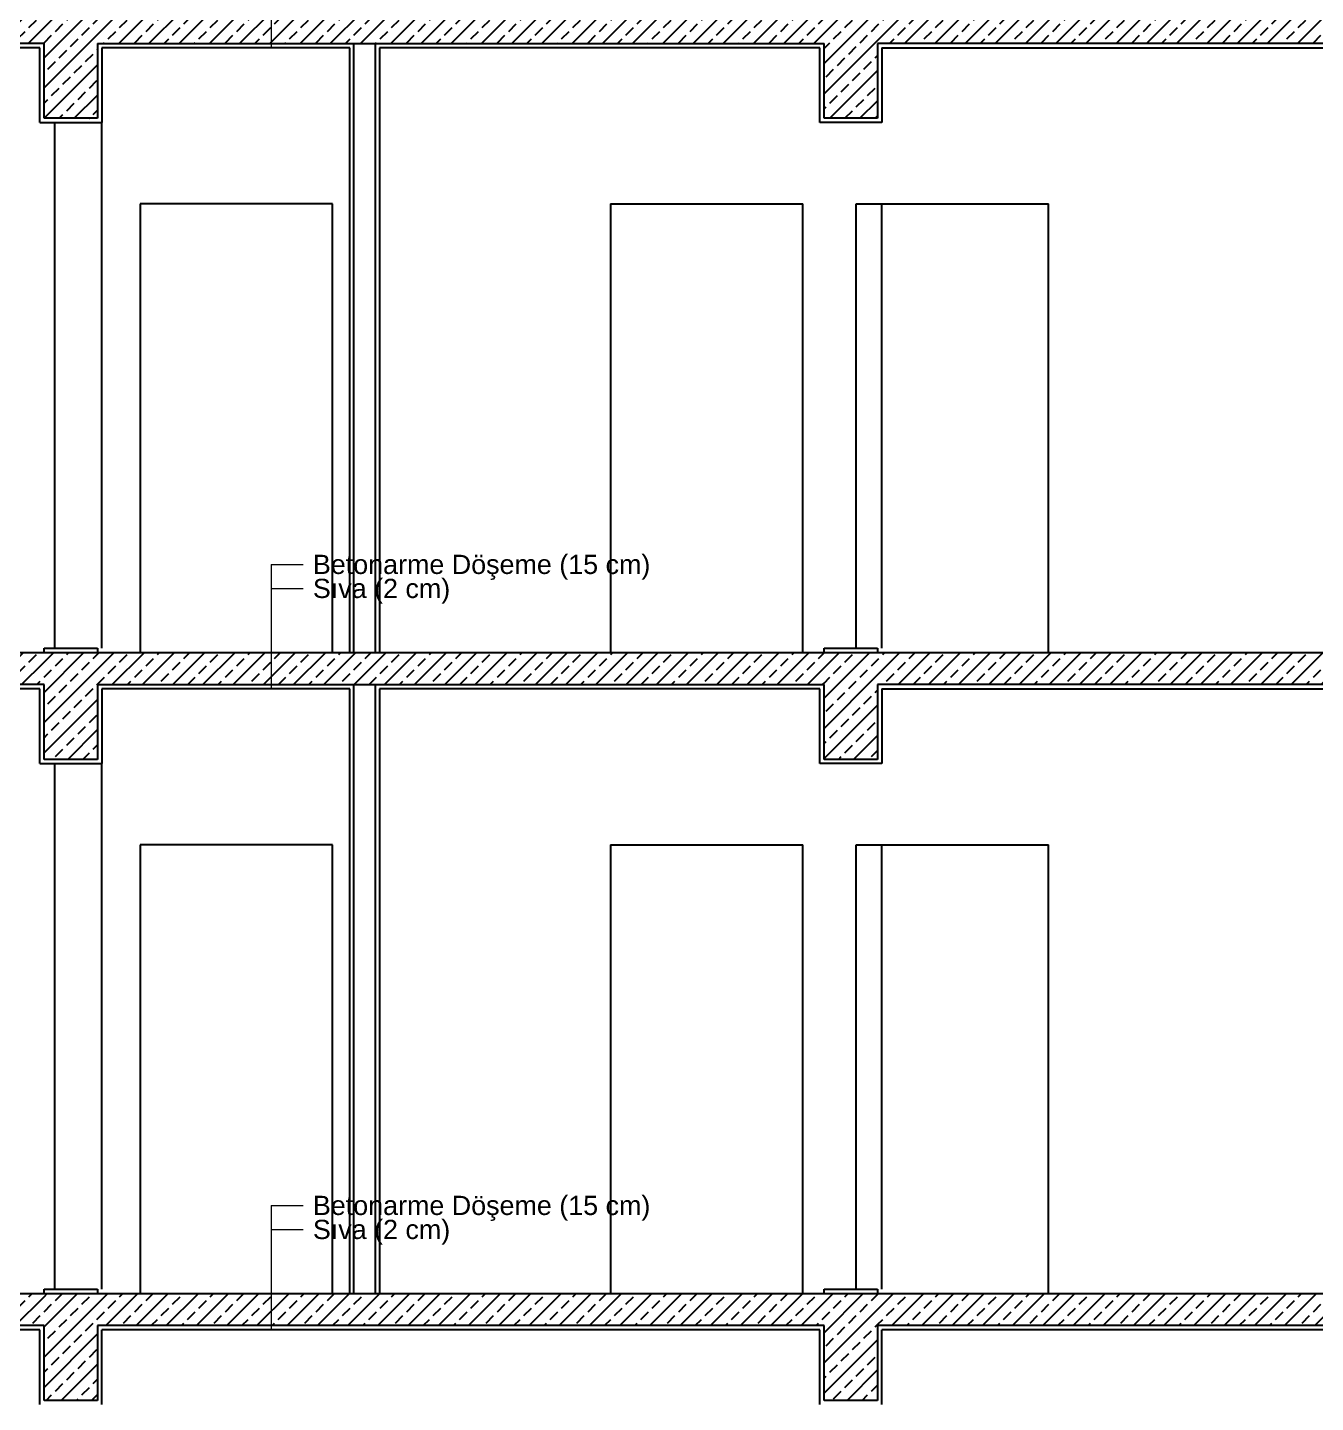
# Model space of a CAD drawing. Header units: millimetres. Extents: x 2232 to 85269, y -3593 to 5869.
# Drawn here: x 77378 to 77981, y 4589 to 5233 of the extents above; entities that cross this region are included whole.
import ezdxf

# ---------------------------------------------------------------- set-up
doc = ezdxf.new("R2010")
doc.units = ezdxf.units.MM
doc.layers.add('Standart', color=7, linetype='Continuous')
doc.styles.add('arial_1_18', font='arial.ttf', dxfattribs={"height": 0.2})
pattern_1 = [(45, (0, 0), (-7.071068, 7.071068), []), (45, (7.071, 0), (-7.071068, 7.071068), [5, -2.5])]

# ---------------------------------------------------------------- blocks, each defined once
blk = doc.blocks.new('IDE936Entity11014')
at = {"layer": 'Standart', "color": 173, "linetype": 'Continuous', "lineweight": 5}
for points in [[(1541.29, 1091.25), (1541.29, 1033)], [(1541.29, 1091.25), (1556.29, 1091.25)], [(1541.29, 1080), (1556.29, 1080)]]:
    blk.add_lwpolyline(points, dxfattribs=at)
at = {"layer": 'Standart', "color": 173, "linetype": 'Continuous', "lineweight": 5, "style": 'arial_1_18'}
for s, p in [('Betonarme Döşeme (15 cm)', (1560.79, 1086.75)), ('Sıva (2 cm)', (1560.79, 1075.5))]:
    blk.add_text(s, height=9, dxfattribs=at).set_placement(p)
blk = doc.blocks.new('IDE936Entity11021')
at = {"layer": 'Standart', "color": 173, "linetype": 'Continuous', "lineweight": 5}
for points in [[(1541.29, 791.25), (1541.29, 733)], [(1541.29, 791.25), (1556.29, 791.25)], [(1541.29, 780), (1556.29, 780)]]:
    blk.add_lwpolyline(points, dxfattribs=at)
at = {"layer": 'Standart', "color": 173, "linetype": 'Continuous', "lineweight": 5, "style": 'arial_1_18'}
for s, p in [('Betonarme Döşeme (15 cm)', (1560.79, 786.75)), ('Sıva (2 cm)', (1560.79, 775.5))]:
    blk.add_text(s, height=9, dxfattribs=at).set_placement(p)
blk = doc.blocks.new('IDE936Entity11029')
at = {"layer": 'Standart', "color": 173, "linetype": 'Continuous', "lineweight": 5}
for points in [[(1541.29, 491.25), (1541.29, 433)], [(1541.29, 491.25), (1556.29, 491.25)], [(1541.29, 480), (1556.29, 480)]]:
    blk.add_lwpolyline(points, dxfattribs=at)
at = {"layer": 'Standart', "color": 173, "linetype": 'Continuous', "lineweight": 5, "style": 'arial_1_18'}
for s, p in [('Betonarme Döşeme (15 cm)', (1560.79, 486.75)), ('Sıva (2 cm)', (1560.79, 475.5))]:
    blk.add_text(s, height=9, dxfattribs=at).set_placement(p)
blk = doc.blocks.new('IDE936Entity11058')
at = {"layer": 'Standart', "linetype": 'Continuous', "lineweight": -3}
h = blk.add_hatch(dxfattribs=at)
h.set_pattern_fill('ANSI33', color=171, scale=40, style=0)
h.set_pattern_definition(pattern_1)
h.paths.add_polyline_path([(2440, 1035), (1825, 1035), (1825, 1050), (2440, 1050)])
blk = doc.blocks.new('IDE936Entity11059')
at = {"layer": 'Standart', "linetype": 'Continuous', "lineweight": -3}
h = blk.add_hatch(dxfattribs=at)
h.set_pattern_fill('ANSI33', color=171, scale=40, style=0)
h.set_pattern_definition(pattern_1)
h.paths.add_polyline_path([(1800, 1035), (1460, 1035), (1460, 1050), (1800, 1050)])
blk = doc.blocks.new('IDE936Entity11060')
at = {"layer": 'Standart', "linetype": 'Continuous', "lineweight": -3}
h = blk.add_hatch(dxfattribs=at)
h.set_pattern_fill('ANSI33', color=171, scale=40, style=0)
h.set_pattern_definition(pattern_1)
h.paths.add_polyline_path([(1435, 1035), (1000, 1035), (1000, 1050), (1435, 1050)])
blk = doc.blocks.new('IDE936Entity11066')
at = {"layer": 'Standart', "linetype": 'Continuous', "lineweight": -3}
h = blk.add_hatch(dxfattribs=at)
h.set_pattern_fill('ANSI33', color=171, scale=40, style=0)
h.set_pattern_definition(pattern_1)
h.paths.add_polyline_path([(1460, 1000), (1435, 1000), (1435, 1050), (1460, 1050)])
blk = doc.blocks.new('IDE936Entity11067')
at = {"layer": 'Standart', "linetype": 'Continuous', "lineweight": -3}
h = blk.add_hatch(dxfattribs=at)
h.set_pattern_fill('ANSI33', color=171, scale=40, style=0)
h.set_pattern_definition(pattern_1)
h.paths.add_polyline_path([(1825, 1000), (1800, 1000), (1800, 1050), (1825, 1050)])
blk = doc.blocks.new('IDE936Entity11074')
at = {"layer": 'Standart', "linetype": 'Continuous', "lineweight": -3}
h = blk.add_hatch(dxfattribs=at)
h.set_pattern_fill('ANSI33', color=171, scale=40, style=0)
h.set_pattern_definition(pattern_1)
h.paths.add_polyline_path([(1825, 700), (1800, 700), (1800, 750), (1825, 750)])
blk = doc.blocks.new('IDE936Entity11075')
at = {"layer": 'Standart', "linetype": 'Continuous', "lineweight": -3}
h = blk.add_hatch(dxfattribs=at)
h.set_pattern_fill('ANSI33', color=171, scale=40, style=0)
h.set_pattern_definition(pattern_1)
h.paths.add_polyline_path([(1460, 700), (1435, 700), (1435, 750), (1460, 750)])
blk = doc.blocks.new('IDE936Entity11081')
at = {"layer": 'Standart', "linetype": 'Continuous', "lineweight": -3}
h = blk.add_hatch(dxfattribs=at)
h.set_pattern_fill('ANSI33', color=171, scale=40, style=0)
h.set_pattern_definition(pattern_1)
h.paths.add_polyline_path([(1435, 735), (1000, 735), (1000, 750), (1435, 750)])
blk = doc.blocks.new('IDE936Entity11082')
at = {"layer": 'Standart', "linetype": 'Continuous', "lineweight": -3}
h = blk.add_hatch(dxfattribs=at)
h.set_pattern_fill('ANSI33', color=171, scale=40, style=0)
h.set_pattern_definition(pattern_1)
h.paths.add_polyline_path([(1800, 735), (1460, 735), (1460, 750), (1800, 750)])
blk = doc.blocks.new('IDE936Entity11083')
at = {"layer": 'Standart', "linetype": 'Continuous', "lineweight": -3}
h = blk.add_hatch(dxfattribs=at)
h.set_pattern_fill('ANSI33', color=171, scale=40, style=0)
h.set_pattern_definition(pattern_1)
h.paths.add_polyline_path([(2440, 735), (1825, 735), (1825, 750), (2440, 750)])
blk = doc.blocks.new('IDE936Entity11089')
at = {"layer": 'Standart', "linetype": 'Continuous', "lineweight": -3}
h = blk.add_hatch(dxfattribs=at)
h.set_pattern_fill('ANSI33', color=171, scale=40, style=0)
h.set_pattern_definition(pattern_1)
h.paths.add_polyline_path([(1460, 400), (1435, 400), (1435, 450), (1460, 450)])
blk = doc.blocks.new('IDE936Entity11090')
at = {"layer": 'Standart', "linetype": 'Continuous', "lineweight": -3}
h = blk.add_hatch(dxfattribs=at)
h.set_pattern_fill('ANSI33', color=171, scale=40, style=0)
h.set_pattern_definition(pattern_1)
h.paths.add_polyline_path([(1825, 400), (1800, 400), (1800, 450), (1825, 450)])
blk = doc.blocks.new('IDE936Entity11097')
at = {"layer": 'Standart', "linetype": 'Continuous', "lineweight": -3}
h = blk.add_hatch(dxfattribs=at)
h.set_pattern_fill('ANSI33', color=171, scale=40, style=0)
h.set_pattern_definition(pattern_1)
h.paths.add_polyline_path([(2440, 435), (1825, 435), (1825, 450), (2440, 450)])
blk = doc.blocks.new('IDE936Entity11098')
at = {"layer": 'Standart', "linetype": 'Continuous', "lineweight": -3}
h = blk.add_hatch(dxfattribs=at)
h.set_pattern_fill('ANSI33', color=171, scale=40, style=0)
h.set_pattern_definition(pattern_1)
h.paths.add_polyline_path([(1800, 435), (1460, 435), (1460, 450), (1800, 450)])
blk = doc.blocks.new('IDE936Entity11099')
at = {"layer": 'Standart', "linetype": 'Continuous', "lineweight": -3}
h = blk.add_hatch(dxfattribs=at)
h.set_pattern_fill('ANSI33', color=171, scale=40, style=0)
h.set_pattern_definition(pattern_1)
h.paths.add_polyline_path([(1435, 435), (1000, 435), (1000, 450), (1435, 450)])
blk = doc.blocks.new('IDE936Entity11161')
at = {"layer": 'Standart', "color": 159, "linetype": 'Continuous', "lineweight": -3}
blk.add_lwpolyline([(1827, 752), (1827, 960.05)], dxfattribs=at)
blk = doc.blocks.new('IDE936Entity11170')
at = {"layer": 'Standart', "color": 159, "linetype": 'Continuous', "lineweight": -3}
blk.add_lwpolyline([(1462, 752), (1462, 998)], dxfattribs=at)
blk = doc.blocks.new('IDE936Entity11174')
at = {"layer": 'Standart', "color": 159, "linetype": 'Continuous', "lineweight": -3}
blk.add_lwpolyline([(1480, 960.05), (1480, 750.05)], dxfattribs=at)
blk = doc.blocks.new('IDE936Entity11175')
at = {"layer": 'Standart', "color": 159, "linetype": 'Continuous', "lineweight": -3}
blk.add_lwpolyline([(1570, 750.05), (1570, 960.05)], dxfattribs=at)
blk = doc.blocks.new('IDE936Entity11176')
at = {"layer": 'Standart', "color": 159, "linetype": 'Continuous', "lineweight": -3}
blk.add_lwpolyline([(1570, 960.05), (1480, 960.05)], dxfattribs=at)
blk = doc.blocks.new('IDE936Entity11177')
at = {"layer": 'Standart', "color": 159, "linetype": 'Continuous', "lineweight": -3}
blk.add_lwpolyline([(1815, 752), (1815, 960.05)], dxfattribs=at)
blk = doc.blocks.new('IDE936Entity11178')
at = {"layer": 'Standart', "color": 159, "linetype": 'Continuous', "lineweight": -3}
blk.add_lwpolyline([(1905, 750.05), (1905, 960.05)], dxfattribs=at)
blk = doc.blocks.new('IDE936Entity11179')
at = {"layer": 'Standart', "color": 159, "linetype": 'Continuous', "lineweight": -3}
blk.add_lwpolyline([(1700, 960.05), (1700, 750.05)], dxfattribs=at)
blk = doc.blocks.new('IDE936Entity11180')
at = {"layer": 'Standart', "color": 159, "linetype": 'Continuous', "lineweight": -3}
blk.add_lwpolyline([(1790, 750.05), (1790, 960.05)], dxfattribs=at)
blk = doc.blocks.new('IDE936Entity11182')
at = {"layer": 'Standart', "color": 159, "linetype": 'Continuous', "lineweight": -3}
blk.add_lwpolyline([(1815, 960.05), (1827, 960.05)], dxfattribs=at)
blk = doc.blocks.new('IDE936Entity11183')
at = {"layer": 'Standart', "color": 159, "linetype": 'Continuous', "lineweight": -3}
blk.add_lwpolyline([(1700, 960.05), (1790, 960.05)], dxfattribs=at)
blk = doc.blocks.new('IDE936Entity11184')
at = {"layer": 'Standart', "color": 159, "linetype": 'Continuous', "lineweight": -3}
blk.add_lwpolyline([(1440, 752), (1440, 998)], dxfattribs=at)
blk = doc.blocks.new('IDE936Entity11203')
at = {"layer": 'Standart', "color": 159, "linetype": 'Continuous', "lineweight": -3}
blk.add_lwpolyline([(1827, 452), (1827, 660.05)], dxfattribs=at)
blk = doc.blocks.new('IDE936Entity11217')
at = {"layer": 'Standart', "color": 159, "linetype": 'Continuous', "lineweight": -3}
blk.add_lwpolyline([(1440, 452), (1440, 698)], dxfattribs=at)
blk = doc.blocks.new('IDE936Entity11221')
at = {"layer": 'Standart', "color": 159, "linetype": 'Continuous', "lineweight": -3}
blk.add_lwpolyline([(1462, 452), (1462, 698)], dxfattribs=at)
blk = doc.blocks.new('IDE936Entity11223')
at = {"layer": 'Standart', "color": 159, "linetype": 'Continuous', "lineweight": -3}
blk.add_lwpolyline([(1700, 660.05), (1700, 450.05)], dxfattribs=at)
blk = doc.blocks.new('IDE936Entity11224')
at = {"layer": 'Standart', "color": 159, "linetype": 'Continuous', "lineweight": -3}
blk.add_lwpolyline([(1790, 450.05), (1790, 660.05)], dxfattribs=at)
blk = doc.blocks.new('IDE936Entity11225')
at = {"layer": 'Standart', "color": 159, "linetype": 'Continuous', "lineweight": -3}
blk.add_lwpolyline([(1815, 452), (1815, 660.05)], dxfattribs=at)
blk = doc.blocks.new('IDE936Entity11226')
at = {"layer": 'Standart', "color": 159, "linetype": 'Continuous', "lineweight": -3}
blk.add_lwpolyline([(1905, 450.05), (1905, 660.05)], dxfattribs=at)
blk = doc.blocks.new('IDE936Entity11227')
at = {"layer": 'Standart', "color": 159, "linetype": 'Continuous', "lineweight": -3}
blk.add_lwpolyline([(1480, 660.05), (1480, 450.05)], dxfattribs=at)
blk = doc.blocks.new('IDE936Entity11228')
at = {"layer": 'Standart', "color": 159, "linetype": 'Continuous', "lineweight": -3}
blk.add_lwpolyline([(1570, 450.05), (1570, 660.05)], dxfattribs=at)
blk = doc.blocks.new('IDE936Entity11229')
at = {"layer": 'Standart', "color": 159, "linetype": 'Continuous', "lineweight": -3}
blk.add_lwpolyline([(1570, 660.05), (1480, 660.05)], dxfattribs=at)
blk = doc.blocks.new('IDE936Entity11233')
at = {"layer": 'Standart', "color": 159, "linetype": 'Continuous', "lineweight": -3}
blk.add_lwpolyline([(1815, 660.05), (1827, 660.05)], dxfattribs=at)
blk = doc.blocks.new('IDE936Entity11234')
at = {"layer": 'Standart', "color": 159, "linetype": 'Continuous', "lineweight": -3}
blk.add_lwpolyline([(1700, 660.05), (1790, 660.05)], dxfattribs=at)
blk = doc.blocks.new('IDE936Entity11306')
at = {"layer": 'Standart', "color": 159, "linetype": 'Continuous', "lineweight": -3}
blk.add_lwpolyline([(2440, 1035), (1825, 1035)], dxfattribs=at)
blk = doc.blocks.new('IDE936Entity11309')
at = {"layer": 'Standart', "color": 159, "linetype": 'Continuous', "lineweight": -3}
blk.add_lwpolyline([(1460, 1035), (1580, 1035)], dxfattribs=at)
blk = doc.blocks.new('IDE936Entity11310')
at = {"layer": 'Standart', "color": 159, "linetype": 'Continuous', "lineweight": -3}
blk.add_lwpolyline([(1580, 1035), (1590, 1035)], dxfattribs=at)
blk = doc.blocks.new('IDE936Entity11311')
at = {"layer": 'Standart', "color": 159, "linetype": 'Continuous', "lineweight": -3}
blk.add_lwpolyline([(1590, 1035), (1800, 1035)], dxfattribs=at)
blk = doc.blocks.new('IDE936Entity11316')
at = {"layer": 'Standart', "color": 159, "linetype": 'Continuous', "lineweight": -3}
blk.add_lwpolyline([(1435, 1035), (1000, 1035)], dxfattribs=at)
blk = doc.blocks.new('IDE936Entity11336')
at = {"layer": 'Standart', "color": 159, "linetype": 'Continuous', "lineweight": -3}
blk.add_lwpolyline([(1435, 1000), (1435, 1035)], dxfattribs=at)
blk = doc.blocks.new('IDE936Entity11337')
at = {"layer": 'Standart', "color": 159, "linetype": 'Continuous', "lineweight": -3}
blk.add_lwpolyline([(1460, 1000), (1435, 1000)], dxfattribs=at)
blk = doc.blocks.new('IDE936Entity11338')
at = {"layer": 'Standart', "color": 159, "linetype": 'Continuous', "lineweight": -3}
blk.add_lwpolyline([(1800, 1000), (1800, 1035)], dxfattribs=at)
blk = doc.blocks.new('IDE936Entity11339')
at = {"layer": 'Standart', "color": 159, "linetype": 'Continuous', "lineweight": -3}
blk.add_lwpolyline([(1825, 1000), (1800, 1000)], dxfattribs=at)
blk = doc.blocks.new('IDE936Entity11359')
at = {"layer": 'Standart', "color": 159, "linetype": 'Continuous', "lineweight": -3}
blk.add_lwpolyline([(1800, 700), (1800, 735)], dxfattribs=at)
blk = doc.blocks.new('IDE936Entity11360')
at = {"layer": 'Standart', "color": 159, "linetype": 'Continuous', "lineweight": -3}
blk.add_lwpolyline([(1825, 700), (1800, 700)], dxfattribs=at)
blk = doc.blocks.new('IDE936Entity11361')
at = {"layer": 'Standart', "color": 159, "linetype": 'Continuous', "lineweight": -3}
blk.add_lwpolyline([(1800, 750.05), (1825, 750.05)], dxfattribs=at)
blk = doc.blocks.new('IDE936Entity11362')
at = {"layer": 'Standart', "color": 159, "linetype": 'Continuous', "lineweight": -3}
blk.add_lwpolyline([(1825, 750.05), (1905, 750.05)], dxfattribs=at)
blk = doc.blocks.new('IDE936Entity11363')
at = {"layer": 'Standart', "color": 159, "linetype": 'Continuous', "lineweight": -3}
blk.add_lwpolyline([(1435, 700), (1435, 735)], dxfattribs=at)
blk = doc.blocks.new('IDE936Entity11364')
at = {"layer": 'Standart', "color": 159, "linetype": 'Continuous', "lineweight": -3}
blk.add_lwpolyline([(1460, 700), (1435, 700)], dxfattribs=at)
blk = doc.blocks.new('IDE936Entity11365')
at = {"layer": 'Standart', "color": 159, "linetype": 'Continuous', "lineweight": -3}
blk.add_lwpolyline([(1435, 750), (1460, 750)], dxfattribs=at)
blk = doc.blocks.new('IDE936Entity11366')
at = {"layer": 'Standart', "color": 159, "linetype": 'Continuous', "lineweight": -3}
blk.add_lwpolyline([(1460, 750), (1480, 750.05)], dxfattribs=at)
blk = doc.blocks.new('IDE936Entity11367')
at = {"layer": 'Standart', "color": 159, "linetype": 'Continuous', "lineweight": -3}
blk.add_lwpolyline([(1580, 750), (1590, 750)], dxfattribs=at)
blk = doc.blocks.new('IDE936Entity11368')
at = {"layer": 'Standart', "color": 159, "linetype": 'Continuous', "lineweight": -3}
blk.add_lwpolyline([(1590, 750), (1592, 750.05)], dxfattribs=at)
blk = doc.blocks.new('IDE936Entity11387')
at = {"layer": 'Standart', "color": 159, "linetype": 'Continuous', "lineweight": -3}
blk.add_lwpolyline([(1435, 735), (1000, 735)], dxfattribs=at)
blk = doc.blocks.new('IDE936Entity11388')
at = {"layer": 'Standart', "color": 159, "linetype": 'Continuous', "lineweight": -3}
blk.add_lwpolyline([(1460, 735), (1580, 735)], dxfattribs=at)
blk = doc.blocks.new('IDE936Entity11389')
at = {"layer": 'Standart', "color": 159, "linetype": 'Continuous', "lineweight": -3}
blk.add_lwpolyline([(1580, 735), (1590, 735)], dxfattribs=at)
blk = doc.blocks.new('IDE936Entity11390')
at = {"layer": 'Standart', "color": 159, "linetype": 'Continuous', "lineweight": -3}
blk.add_lwpolyline([(1590, 735), (1800, 735)], dxfattribs=at)
blk = doc.blocks.new('IDE936Entity11391')
at = {"layer": 'Standart', "color": 159, "linetype": 'Continuous', "lineweight": -3}
blk.add_lwpolyline([(2440, 735), (1825, 735)], dxfattribs=at)
blk = doc.blocks.new('IDE936Entity11408')
at = {"layer": 'Standart', "color": 159, "linetype": 'Continuous', "lineweight": -3}
blk.add_lwpolyline([(1435, 400), (1435, 435)], dxfattribs=at)
blk = doc.blocks.new('IDE936Entity11409')
at = {"layer": 'Standart', "color": 159, "linetype": 'Continuous', "lineweight": -3}
blk.add_lwpolyline([(1460, 400), (1435, 400)], dxfattribs=at)
blk = doc.blocks.new('IDE936Entity11410')
at = {"layer": 'Standart', "color": 159, "linetype": 'Continuous', "lineweight": -3}
blk.add_lwpolyline([(1435, 450), (1460, 450)], dxfattribs=at)
blk = doc.blocks.new('IDE936Entity11411')
at = {"layer": 'Standart', "color": 159, "linetype": 'Continuous', "lineweight": -3}
blk.add_lwpolyline([(1460, 450), (1480, 450.05)], dxfattribs=at)
blk = doc.blocks.new('IDE936Entity11412')
at = {"layer": 'Standart', "color": 159, "linetype": 'Continuous', "lineweight": -3}
blk.add_lwpolyline([(1580, 450), (1590, 450)], dxfattribs=at)
blk = doc.blocks.new('IDE936Entity11413')
at = {"layer": 'Standart', "color": 159, "linetype": 'Continuous', "lineweight": -3}
blk.add_lwpolyline([(1590, 450), (1592, 450.05)], dxfattribs=at)
blk = doc.blocks.new('IDE936Entity11414')
at = {"layer": 'Standart', "color": 159, "linetype": 'Continuous', "lineweight": -3}
blk.add_lwpolyline([(1800, 400), (1800, 435)], dxfattribs=at)
blk = doc.blocks.new('IDE936Entity11415')
at = {"layer": 'Standart', "color": 159, "linetype": 'Continuous', "lineweight": -3}
blk.add_lwpolyline([(1825, 400), (1800, 400)], dxfattribs=at)
blk = doc.blocks.new('IDE936Entity11416')
at = {"layer": 'Standart', "color": 159, "linetype": 'Continuous', "lineweight": -3}
blk.add_lwpolyline([(1800, 450.05), (1825, 450.05)], dxfattribs=at)
blk = doc.blocks.new('IDE936Entity11417')
at = {"layer": 'Standart', "color": 159, "linetype": 'Continuous', "lineweight": -3}
blk.add_lwpolyline([(1825, 450.05), (1905, 450.05)], dxfattribs=at)
blk = doc.blocks.new('IDE936Entity11436')
at = {"layer": 'Standart', "color": 159, "linetype": 'Continuous', "lineweight": -3}
blk.add_lwpolyline([(1825, 435), (1825, 400)], dxfattribs=at)
blk = doc.blocks.new('IDE936Entity11437')
at = {"layer": 'Standart', "color": 159, "linetype": 'Continuous', "lineweight": -3}
blk.add_lwpolyline([(2440, 435), (1825, 435)], dxfattribs=at)
blk = doc.blocks.new('IDE936Entity11438')
at = {"layer": 'Standart', "color": 159, "linetype": 'Continuous', "lineweight": -3}
blk.add_lwpolyline([(1460, 435), (1460, 400)], dxfattribs=at)
blk = doc.blocks.new('IDE936Entity11439')
at = {"layer": 'Standart', "color": 159, "linetype": 'Continuous', "lineweight": -3}
blk.add_lwpolyline([(1800, 435), (1460, 435)], dxfattribs=at)
blk = doc.blocks.new('IDE936Entity11441')
at = {"layer": 'Standart', "color": 159, "linetype": 'Continuous', "lineweight": -3}
blk.add_lwpolyline([(1435, 435), (1000, 435)], dxfattribs=at)
blk = doc.blocks.new('IDE936Entity11499')
at = {"layer": 'Standart', "color": 159, "linetype": 'Continuous', "lineweight": -3}
blk.add_lwpolyline([(1825, 1035), (1825, 1000)], dxfattribs=at)
blk = doc.blocks.new('IDE936Entity11500')
at = {"layer": 'Standart', "color": 159, "linetype": 'Continuous', "lineweight": -3}
blk.add_lwpolyline([(1460, 1035), (1460, 1000)], dxfattribs=at)
blk = doc.blocks.new('IDE936Entity11506')
at = {"layer": 'Standart', "color": 159, "linetype": 'Continuous', "lineweight": -3}
blk.add_lwpolyline([(1825, 735), (1825, 700)], dxfattribs=at)
blk = doc.blocks.new('IDE936Entity11507')
at = {"layer": 'Standart', "color": 159, "linetype": 'Continuous', "lineweight": -3}
blk.add_lwpolyline([(1460, 735), (1460, 700)], dxfattribs=at)
blk = doc.blocks.new('IDE936Entity11539')
at = {"layer": 'Standart', "color": 166, "linetype": 'Continuous', "lineweight": -3}
blk.add_lwpolyline([(1580, 750), (1580, 1035)], dxfattribs=at)
blk = doc.blocks.new('IDE936Entity11540')
at = {"layer": 'Standart', "color": 166, "linetype": 'Continuous', "lineweight": -3}
blk.add_lwpolyline([(1590, 1035), (1590, 750)], dxfattribs=at)
blk = doc.blocks.new('IDE936Entity11545')
at = {"layer": 'Standart', "color": 166, "linetype": 'Continuous', "lineweight": -3}
blk.add_lwpolyline([(1580, 450), (1580, 735)], dxfattribs=at)
blk = doc.blocks.new('IDE936Entity11546')
at = {"layer": 'Standart', "color": 166, "linetype": 'Continuous', "lineweight": -3}
blk.add_lwpolyline([(1590, 735), (1590, 450)], dxfattribs=at)
blk = doc.blocks.new('IDE936Entity11621')
at = {"layer": 'Standart', "color": 11, "linetype": 'Continuous', "lineweight": -3}
blk.add_lwpolyline([(1827, 1033), (2090, 1033)], dxfattribs=at)
blk = doc.blocks.new('IDE936Entity11622')
at = {"layer": 'Standart', "color": 11, "linetype": 'Continuous', "lineweight": -3}
blk.add_lwpolyline([(1827, 1033), (1827, 998)], dxfattribs=at)
blk = doc.blocks.new('IDE936Entity11623')
at = {"layer": 'Standart', "color": 11, "linetype": 'Continuous', "lineweight": -3}
blk.add_lwpolyline([(1827, 998), (1798, 998)], dxfattribs=at)
blk = doc.blocks.new('IDE936Entity11624')
at = {"layer": 'Standart', "color": 11, "linetype": 'Continuous', "lineweight": -3}
blk.add_lwpolyline([(1798, 998), (1798, 1033)], dxfattribs=at)
blk = doc.blocks.new('IDE936Entity11625')
at = {"layer": 'Standart', "color": 11, "linetype": 'Continuous', "lineweight": -3}
blk.add_lwpolyline([(1798, 1033), (1592, 1033)], dxfattribs=at)
blk = doc.blocks.new('IDE936Entity11626')
at = {"layer": 'Standart', "color": 11, "linetype": 'Continuous', "lineweight": -3}
blk.add_lwpolyline([(1592, 1033), (1592, 750.05)], dxfattribs=at)
blk = doc.blocks.new('IDE936Entity11630')
at = {"layer": 'Standart', "color": 11, "linetype": 'Continuous', "lineweight": -3}
blk.add_lwpolyline([(1578, 750.05), (1578, 1033)], dxfattribs=at)
blk = doc.blocks.new('IDE936Entity11631')
at = {"layer": 'Standart', "color": 11, "linetype": 'Continuous', "lineweight": -3}
blk.add_lwpolyline([(1578, 1033), (1462, 1033)], dxfattribs=at)
blk = doc.blocks.new('IDE936Entity11632')
at = {"layer": 'Standart', "color": 11, "linetype": 'Continuous', "lineweight": -3}
blk.add_lwpolyline([(1462, 1033), (1462, 998)], dxfattribs=at)
blk = doc.blocks.new('IDE936Entity11633')
at = {"layer": 'Standart', "color": 11, "linetype": 'Continuous', "lineweight": -3}
blk.add_lwpolyline([(1433, 998), (1440, 998)], dxfattribs=at)
blk = doc.blocks.new('IDE936Entity11634')
at = {"layer": 'Standart', "color": 11, "linetype": 'Continuous', "lineweight": -3}
blk.add_lwpolyline([(1433, 998), (1433, 1033)], dxfattribs=at)
blk = doc.blocks.new('IDE936Entity11635')
at = {"layer": 'Standart', "color": 11, "linetype": 'Continuous', "lineweight": -3}
blk.add_lwpolyline([(1433, 1033), (1002, 1033)], dxfattribs=at)
blk = doc.blocks.new('IDE936Entity11651')
at = {"layer": 'Standart', "color": 11, "linetype": 'Continuous', "lineweight": -3}
blk.add_lwpolyline([(1800, 750.05), (1800, 752)], dxfattribs=at)
blk = doc.blocks.new('IDE936Entity11652')
at = {"layer": 'Standart', "color": 11, "linetype": 'Continuous', "lineweight": -3}
blk.add_lwpolyline([(1800, 752), (1815, 752)], dxfattribs=at)
blk = doc.blocks.new('IDE936Entity11653')
at = {"layer": 'Standart', "color": 11, "linetype": 'Continuous', "lineweight": -3}
blk.add_lwpolyline([(1825, 752), (1825, 750.05)], dxfattribs=at)
blk = doc.blocks.new('IDE936Entity11654')
at = {"layer": 'Standart', "color": 11, "linetype": 'Continuous', "lineweight": -3}
blk.add_lwpolyline([(1435, 750), (1435, 752)], dxfattribs=at)
blk = doc.blocks.new('IDE936Entity11655')
at = {"layer": 'Standart', "color": 11, "linetype": 'Continuous', "lineweight": -3}
blk.add_lwpolyline([(1435, 752), (1440, 752)], dxfattribs=at)
blk = doc.blocks.new('IDE936Entity11656')
at = {"layer": 'Standart', "color": 11, "linetype": 'Continuous', "lineweight": -3}
blk.add_lwpolyline([(1460, 752), (1460, 750)], dxfattribs=at)
blk = doc.blocks.new('IDE936Entity11675')
at = {"layer": 'Standart', "color": 11, "linetype": 'Continuous', "lineweight": -3}
blk.add_lwpolyline([(1827, 733), (2090, 733)], dxfattribs=at)
blk = doc.blocks.new('IDE936Entity11676')
at = {"layer": 'Standart', "color": 11, "linetype": 'Continuous', "lineweight": -3}
blk.add_lwpolyline([(1827, 733), (1827, 698)], dxfattribs=at)
blk = doc.blocks.new('IDE936Entity11677')
at = {"layer": 'Standart', "color": 11, "linetype": 'Continuous', "lineweight": -3}
blk.add_lwpolyline([(1827, 698), (1798, 698)], dxfattribs=at)
blk = doc.blocks.new('IDE936Entity11678')
at = {"layer": 'Standart', "color": 11, "linetype": 'Continuous', "lineweight": -3}
blk.add_lwpolyline([(1798, 698), (1798, 733)], dxfattribs=at)
blk = doc.blocks.new('IDE936Entity11679')
at = {"layer": 'Standart', "color": 11, "linetype": 'Continuous', "lineweight": -3}
blk.add_lwpolyline([(1798, 733), (1592, 733)], dxfattribs=at)
blk = doc.blocks.new('IDE936Entity11680')
at = {"layer": 'Standart', "color": 11, "linetype": 'Continuous', "lineweight": -3}
blk.add_lwpolyline([(1592, 733), (1592, 450.05)], dxfattribs=at)
blk = doc.blocks.new('IDE936Entity11684')
at = {"layer": 'Standart', "color": 11, "linetype": 'Continuous', "lineweight": -3}
blk.add_lwpolyline([(1578, 450.05), (1578, 733)], dxfattribs=at)
blk = doc.blocks.new('IDE936Entity11685')
at = {"layer": 'Standart', "color": 11, "linetype": 'Continuous', "lineweight": -3}
blk.add_lwpolyline([(1578, 733), (1462, 733)], dxfattribs=at)
blk = doc.blocks.new('IDE936Entity11686')
at = {"layer": 'Standart', "color": 11, "linetype": 'Continuous', "lineweight": -3}
blk.add_lwpolyline([(1462, 733), (1462, 698)], dxfattribs=at)
blk = doc.blocks.new('IDE936Entity11687')
at = {"layer": 'Standart', "color": 11, "linetype": 'Continuous', "lineweight": -3}
blk.add_lwpolyline([(1433, 698), (1440, 698)], dxfattribs=at)
blk = doc.blocks.new('IDE936Entity11688')
at = {"layer": 'Standart', "color": 11, "linetype": 'Continuous', "lineweight": -3}
blk.add_lwpolyline([(1433, 698), (1433, 733)], dxfattribs=at)
blk = doc.blocks.new('IDE936Entity11689')
at = {"layer": 'Standart', "color": 11, "linetype": 'Continuous', "lineweight": -3}
blk.add_lwpolyline([(1433, 733), (1002, 733)], dxfattribs=at)
blk = doc.blocks.new('IDE936Entity11705')
at = {"layer": 'Standart', "color": 11, "linetype": 'Continuous', "lineweight": -3}
blk.add_lwpolyline([(1800, 450.05), (1800, 452)], dxfattribs=at)
blk = doc.blocks.new('IDE936Entity11706')
at = {"layer": 'Standart', "color": 11, "linetype": 'Continuous', "lineweight": -3}
blk.add_lwpolyline([(1800, 452), (1815, 452)], dxfattribs=at)
blk = doc.blocks.new('IDE936Entity11707')
at = {"layer": 'Standart', "color": 11, "linetype": 'Continuous', "lineweight": -3}
blk.add_lwpolyline([(1825, 452), (1825, 450.05)], dxfattribs=at)
blk = doc.blocks.new('IDE936Entity11708')
at = {"layer": 'Standart', "color": 11, "linetype": 'Continuous', "lineweight": -3}
blk.add_lwpolyline([(1435, 450), (1435, 452)], dxfattribs=at)
blk = doc.blocks.new('IDE936Entity11709')
at = {"layer": 'Standart', "color": 11, "linetype": 'Continuous', "lineweight": -3}
blk.add_lwpolyline([(1435, 452), (1440, 452)], dxfattribs=at)
blk = doc.blocks.new('IDE936Entity11710')
at = {"layer": 'Standart', "color": 11, "linetype": 'Continuous', "lineweight": -3}
blk.add_lwpolyline([(1460, 452), (1460, 450)], dxfattribs=at)
blk = doc.blocks.new('IDE936Entity11732')
at = {"layer": 'Standart', "color": 11, "linetype": 'Continuous', "lineweight": -3}
blk.add_lwpolyline([(2438, 433), (1827, 433)], dxfattribs=at)
blk = doc.blocks.new('IDE936Entity11733')
at = {"layer": 'Standart', "color": 11, "linetype": 'Continuous', "lineweight": -3}
blk.add_lwpolyline([(1827, 398), (1827, 433)], dxfattribs=at)
blk = doc.blocks.new('IDE936Entity11734')
at = {"layer": 'Standart', "color": 11, "linetype": 'Continuous', "lineweight": -3}
blk.add_lwpolyline([(1798, 398), (1798, 433)], dxfattribs=at)
blk = doc.blocks.new('IDE936Entity11735')
at = {"layer": 'Standart', "color": 11, "linetype": 'Continuous', "lineweight": -3}
blk.add_lwpolyline([(1798, 433), (1462, 433)], dxfattribs=at)
blk = doc.blocks.new('IDE936Entity11736')
at = {"layer": 'Standart', "color": 11, "linetype": 'Continuous', "lineweight": -3}
blk.add_lwpolyline([(1462, 398), (1462, 433)], dxfattribs=at)
blk = doc.blocks.new('IDE936Entity11737')
at = {"layer": 'Standart', "color": 11, "linetype": 'Continuous', "lineweight": -3}
blk.add_lwpolyline([(1433, 398), (1433, 433)], dxfattribs=at)
blk = doc.blocks.new('IDE936Entity11738')
at = {"layer": 'Standart', "color": 11, "linetype": 'Continuous', "lineweight": -3}
blk.add_lwpolyline([(1433, 433), (1002, 433)], dxfattribs=at)
blk = doc.blocks.new('IDE936Entity11814')
at = {"layer": 'Standart', "color": 159, "linetype": 'Continuous', "lineweight": -3}
blk.add_lwpolyline([(1827, 960.05), (1905, 960.05)], dxfattribs=at)
blk = doc.blocks.new('IDE936Entity11819')
at = {"layer": 'Standart', "color": 159, "linetype": 'Continuous', "lineweight": -3}
blk.add_lwpolyline([(1827, 660.05), (1905, 660.05)], dxfattribs=at)
blk = doc.blocks.new('IDE936Entity11837')
at = {"layer": 'Standart', "color": 159, "linetype": 'Continuous', "lineweight": -3}
blk.add_lwpolyline([(1905, 750.05), (2090, 750)], dxfattribs=at)
blk = doc.blocks.new('IDE936Entity11842')
at = {"layer": 'Standart', "color": 159, "linetype": 'Continuous', "lineweight": -3}
blk.add_lwpolyline([(1480, 750.05), (1570, 750.05)], dxfattribs=at)
blk = doc.blocks.new('IDE936Entity11843')
at = {"layer": 'Standart', "color": 159, "linetype": 'Continuous', "lineweight": -3}
blk.add_lwpolyline([(1570, 750.05), (1578, 750.05)], dxfattribs=at)
blk = doc.blocks.new('IDE936Entity11844')
at = {"layer": 'Standart', "color": 159, "linetype": 'Continuous', "lineweight": -3}
blk.add_lwpolyline([(1578, 750.05), (1580, 750)], dxfattribs=at)
blk = doc.blocks.new('IDE936Entity11845')
at = {"layer": 'Standart', "color": 159, "linetype": 'Continuous', "lineweight": -3}
blk.add_lwpolyline([(1592, 750.05), (1700, 750.05)], dxfattribs=at)
blk = doc.blocks.new('IDE936Entity11846')
at = {"layer": 'Standart', "color": 159, "linetype": 'Continuous', "lineweight": -3}
blk.add_lwpolyline([(1700, 750.05), (1790, 750.05)], dxfattribs=at)
blk = doc.blocks.new('IDE936Entity11847')
at = {"layer": 'Standart', "color": 159, "linetype": 'Continuous', "lineweight": -3}
blk.add_lwpolyline([(1790, 750.05), (1800, 750.05)], dxfattribs=at)
blk = doc.blocks.new('IDE936Entity11849')
at = {"layer": 'Standart', "color": 159, "linetype": 'Continuous', "lineweight": -3}
blk.add_lwpolyline([(1120, 750.05), (1435, 750)], dxfattribs=at)
blk = doc.blocks.new('IDE936Entity11859')
at = {"layer": 'Standart', "color": 159, "linetype": 'Continuous', "lineweight": -3}
blk.add_lwpolyline([(1120, 450.05), (1435, 450)], dxfattribs=at)
blk = doc.blocks.new('IDE936Entity11860')
at = {"layer": 'Standart', "color": 159, "linetype": 'Continuous', "lineweight": -3}
blk.add_lwpolyline([(1480, 450.05), (1570, 450.05)], dxfattribs=at)
blk = doc.blocks.new('IDE936Entity11861')
at = {"layer": 'Standart', "color": 159, "linetype": 'Continuous', "lineweight": -3}
blk.add_lwpolyline([(1570, 450.05), (1578, 450.05)], dxfattribs=at)
blk = doc.blocks.new('IDE936Entity11862')
at = {"layer": 'Standart', "color": 159, "linetype": 'Continuous', "lineweight": -3}
blk.add_lwpolyline([(1578, 450.05), (1580, 450)], dxfattribs=at)
blk = doc.blocks.new('IDE936Entity11863')
at = {"layer": 'Standart', "color": 159, "linetype": 'Continuous', "lineweight": -3}
blk.add_lwpolyline([(1592, 450.05), (1700, 450.05)], dxfattribs=at)
blk = doc.blocks.new('IDE936Entity11864')
at = {"layer": 'Standart', "color": 159, "linetype": 'Continuous', "lineweight": -3}
blk.add_lwpolyline([(1700, 450.05), (1790, 450.05)], dxfattribs=at)
blk = doc.blocks.new('IDE936Entity11865')
at = {"layer": 'Standart', "color": 159, "linetype": 'Continuous', "lineweight": -3}
blk.add_lwpolyline([(1790, 450.05), (1800, 450.05)], dxfattribs=at)
blk = doc.blocks.new('IDE936Entity11866')
at = {"layer": 'Standart', "color": 159, "linetype": 'Continuous', "lineweight": -3}
blk.add_lwpolyline([(1905, 450.05), (2090, 450.05)], dxfattribs=at)
blk = doc.blocks.new('IDE936Entity11910')
at = {"layer": 'Standart', "color": 11, "linetype": 'Continuous', "lineweight": -3}
blk.add_lwpolyline([(1440, 998), (1462, 998)], dxfattribs=at)
blk = doc.blocks.new('IDE936Entity11912')
at = {"layer": 'Standart', "color": 11, "linetype": 'Continuous', "lineweight": -3}
blk.add_lwpolyline([(1815, 752), (1825, 752)], dxfattribs=at)
blk = doc.blocks.new('IDE936Entity11913')
at = {"layer": 'Standart', "color": 11, "linetype": 'Continuous', "lineweight": -3}
blk.add_lwpolyline([(1440, 752), (1460, 752)], dxfattribs=at)
blk = doc.blocks.new('IDE936Entity11923')
at = {"layer": 'Standart', "color": 11, "linetype": 'Continuous', "lineweight": -3}
blk.add_lwpolyline([(1440, 698), (1462, 698)], dxfattribs=at)
blk = doc.blocks.new('IDE936Entity11925')
at = {"layer": 'Standart', "color": 11, "linetype": 'Continuous', "lineweight": -3}
blk.add_lwpolyline([(1815, 452), (1825, 452)], dxfattribs=at)
blk = doc.blocks.new('IDE936Entity11926')
at = {"layer": 'Standart', "color": 11, "linetype": 'Continuous', "lineweight": -3}
blk.add_lwpolyline([(1440, 452), (1460, 452)], dxfattribs=at)

msp = doc.modelspace()

# ---------------------------------------------------------------- block references
at = {"layer": 'Standart'}
for name in ['IDE936Entity11014', 'IDE936Entity11060', 'IDE936Entity11066', 'IDE936Entity11059', 'IDE936Entity11067', 'IDE936Entity11058', 'IDE936Entity11316', 'IDE936Entity11635', 'IDE936Entity11634', 'IDE936Entity11336', 'IDE936Entity11309', 'IDE936Entity11500', 'IDE936Entity11631', 'IDE936Entity11632', 'IDE936Entity11630', 'IDE936Entity11310', 'IDE936Entity11539', 'IDE936Entity11311', 'IDE936Entity11540', 'IDE936Entity11625', 'IDE936Entity11626', 'IDE936Entity11624', 'IDE936Entity11338', 'IDE936Entity11306', 'IDE936Entity11499', 'IDE936Entity11621', 'IDE936Entity11622', 'IDE936Entity11633', 'IDE936Entity11337', 'IDE936Entity11184', 'IDE936Entity11910', 'IDE936Entity11170', 'IDE936Entity11623', 'IDE936Entity11339', 'IDE936Entity11174', 'IDE936Entity11176', 'IDE936Entity11175', 'IDE936Entity11179', 'IDE936Entity11183', 'IDE936Entity11180', 'IDE936Entity11177', 'IDE936Entity11182', 'IDE936Entity11161', 'IDE936Entity11814', 'IDE936Entity11178', 'IDE936Entity11021', 'IDE936Entity11654', 'IDE936Entity11655', 'IDE936Entity11913', 'IDE936Entity11656', 'IDE936Entity11651', 'IDE936Entity11652', 'IDE936Entity11912', 'IDE936Entity11653', 'IDE936Entity11081', 'IDE936Entity11849', 'IDE936Entity11075', 'IDE936Entity11365', 'IDE936Entity11366', 'IDE936Entity11082', 'IDE936Entity11842', 'IDE936Entity11843', 'IDE936Entity11844', 'IDE936Entity11367', 'IDE936Entity11368', 'IDE936Entity11845', 'IDE936Entity11846', 'IDE936Entity11847', 'IDE936Entity11361', 'IDE936Entity11074', 'IDE936Entity11362', 'IDE936Entity11083', 'IDE936Entity11837', 'IDE936Entity11387', 'IDE936Entity11689', 'IDE936Entity11688', 'IDE936Entity11363', 'IDE936Entity11388', 'IDE936Entity11507', 'IDE936Entity11685', 'IDE936Entity11686', 'IDE936Entity11684', 'IDE936Entity11389', 'IDE936Entity11545', 'IDE936Entity11390', 'IDE936Entity11546', 'IDE936Entity11679', 'IDE936Entity11680', 'IDE936Entity11678', 'IDE936Entity11359', 'IDE936Entity11391', 'IDE936Entity11506', 'IDE936Entity11675', 'IDE936Entity11676', 'IDE936Entity11687', 'IDE936Entity11364', 'IDE936Entity11217', 'IDE936Entity11923', 'IDE936Entity11221', 'IDE936Entity11677', 'IDE936Entity11360', 'IDE936Entity11227', 'IDE936Entity11229', 'IDE936Entity11228', 'IDE936Entity11223', 'IDE936Entity11234', 'IDE936Entity11224', 'IDE936Entity11225', 'IDE936Entity11233', 'IDE936Entity11203', 'IDE936Entity11819', 'IDE936Entity11226', 'IDE936Entity11029', 'IDE936Entity11099', 'IDE936Entity11859', 'IDE936Entity11708', 'IDE936Entity11709', 'IDE936Entity11089', 'IDE936Entity11410', 'IDE936Entity11926', 'IDE936Entity11710', 'IDE936Entity11411', 'IDE936Entity11098', 'IDE936Entity11860', 'IDE936Entity11861', 'IDE936Entity11862', 'IDE936Entity11412', 'IDE936Entity11413', 'IDE936Entity11863', 'IDE936Entity11864', 'IDE936Entity11865', 'IDE936Entity11705', 'IDE936Entity11706', 'IDE936Entity11416', 'IDE936Entity11090', 'IDE936Entity11925', 'IDE936Entity11707', 'IDE936Entity11417', 'IDE936Entity11097', 'IDE936Entity11866', 'IDE936Entity11441', 'IDE936Entity11738', 'IDE936Entity11737', 'IDE936Entity11408', 'IDE936Entity11438', 'IDE936Entity11439', 'IDE936Entity11735', 'IDE936Entity11736', 'IDE936Entity11734', 'IDE936Entity11414', 'IDE936Entity11436', 'IDE936Entity11437', 'IDE936Entity11732', 'IDE936Entity11733', 'IDE936Entity11409', 'IDE936Entity11415']:
    msp.add_blockref(name, (75950.79, 4190.14), dxfattribs=at)

doc.saveas('drawing.dxf')
